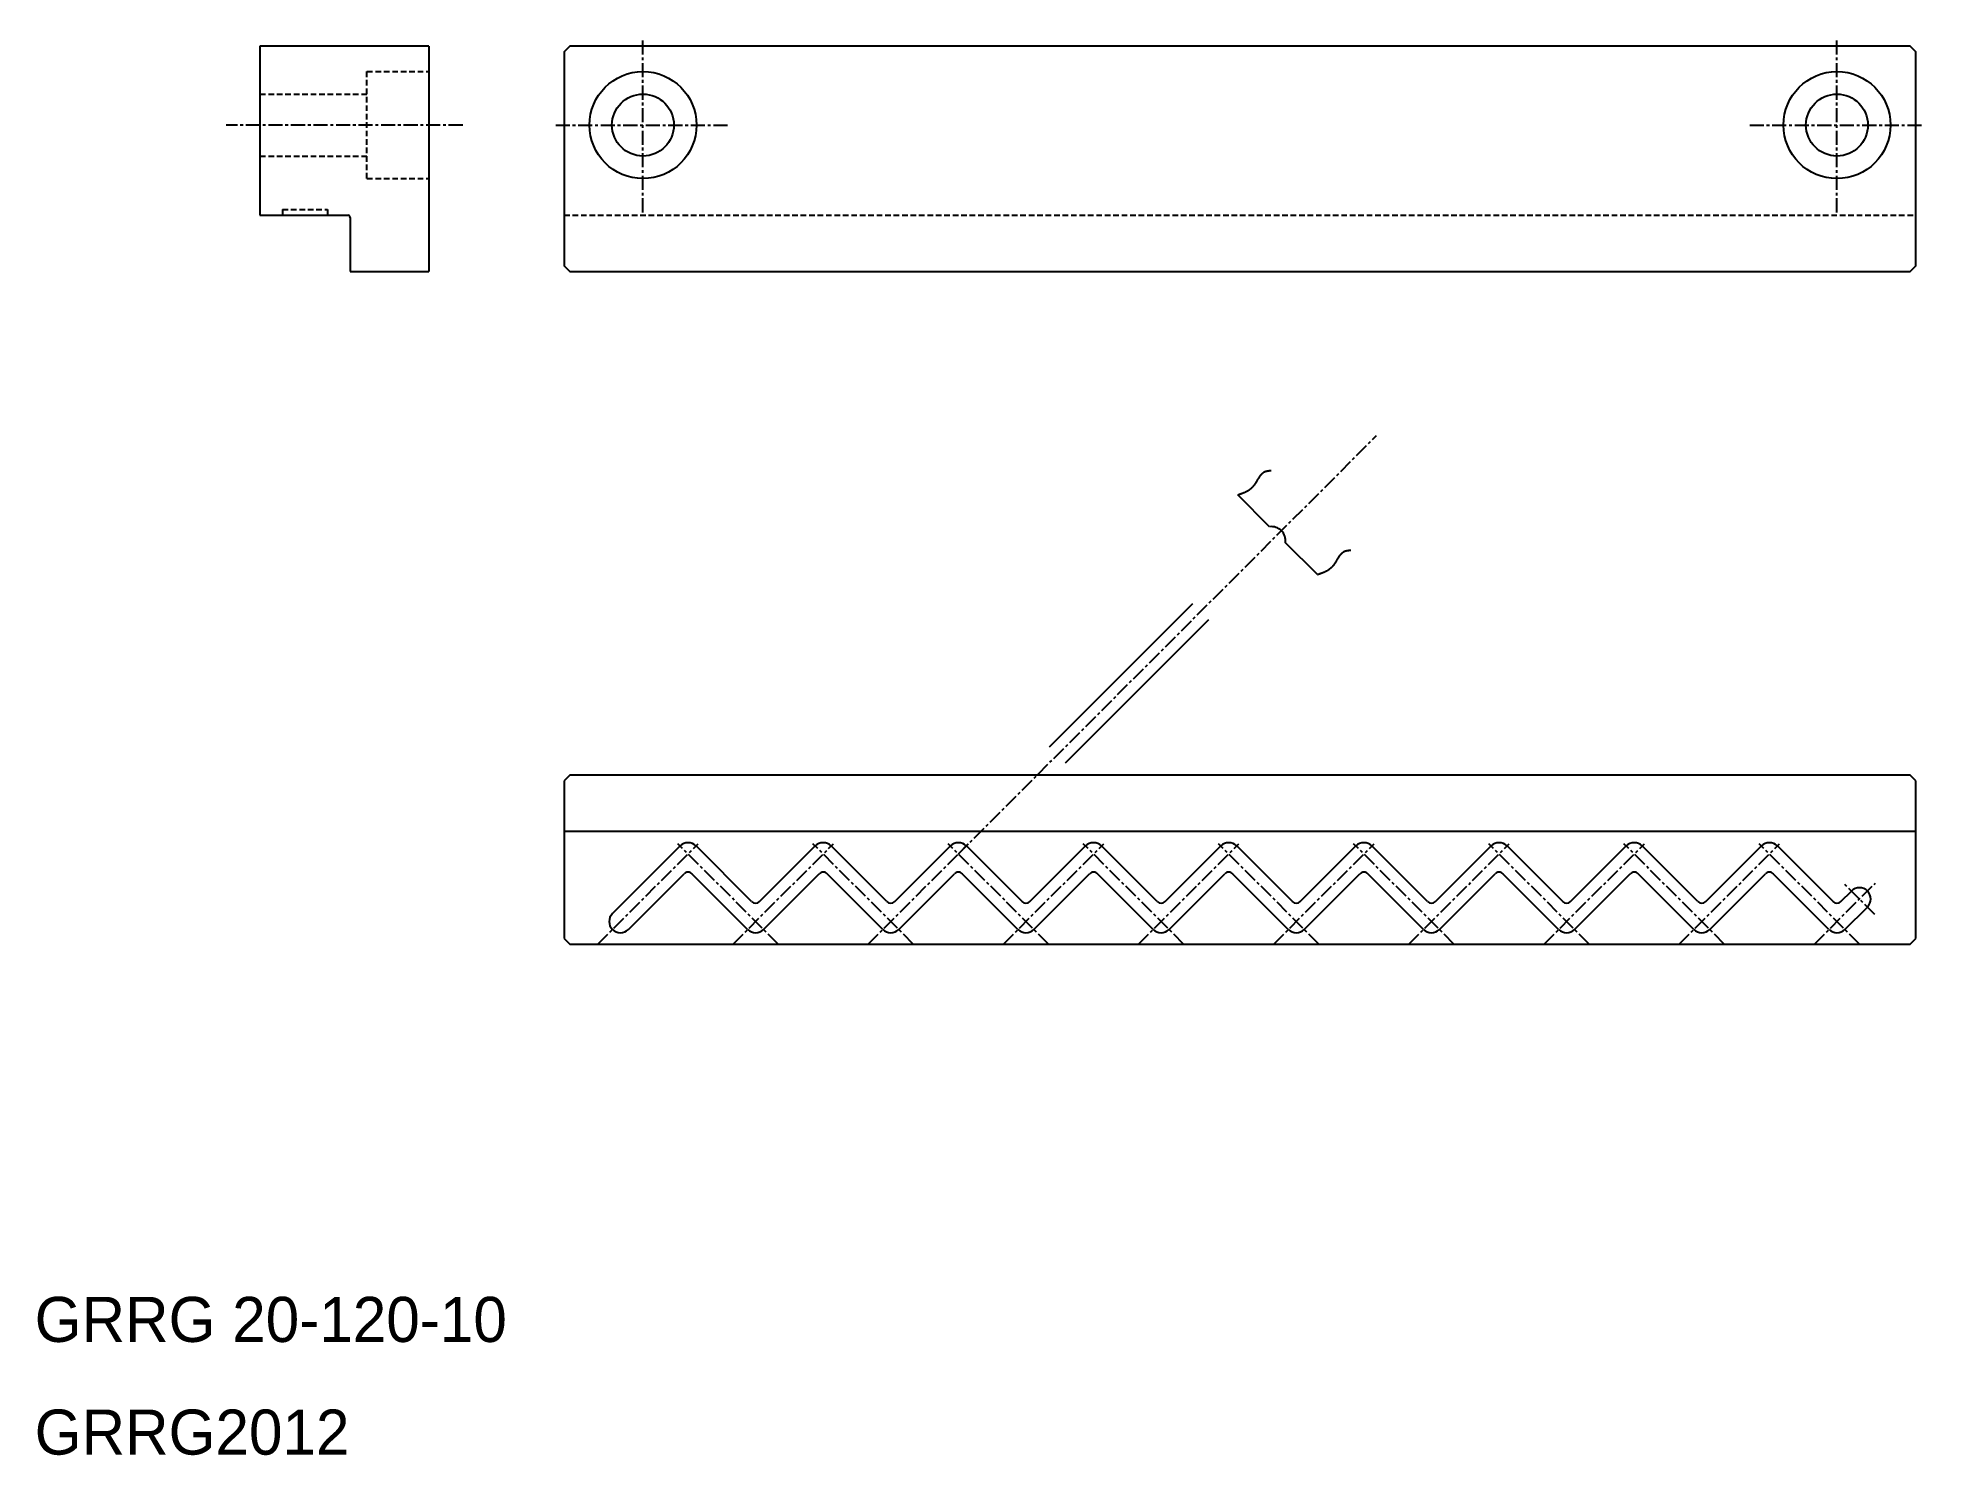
# Model space of a CAD drawing. Extents: x 10 to 178, y 10 to 136.
import ezdxf

# ---------------------------------------------------------------- set-up
doc = ezdxf.new("R2010")
doc.units = 0
doc.linetypes.add('CENTER', pattern=[2, 1.25, -0.25, 0.25, -0.25])
doc.linetypes.add('DASHED', pattern=[0.75, 0.5, -0.25])
doc.layers.get('0').update_dxf_attribs({"linetype": 'CONTINUOUS'})
doc.layers.add('CENTER', color=1, linetype='CENTER')

msp = doc.modelspace()

# ---------------------------------------------------------------- linework, layer by layer
at = {"color": 7, "linetype": 'CONTINUOUS'}
for p, q in [((30, 135), (30, 120)), ((45, 135), (30, 135)), ((45, 135), (45, 115)), ((30, 120), (37.8, 120)), ((38, 119.8), (38, 115)), ((38, 115), (45, 115)), ((119.63, 92.35), (116.8, 95.18)), ((123.87, 88.11), (121.04, 90.93)), ((57.5, 70.31), (57, 69.81)), ((57, 69.81), (57, 55.81)), ((176.5, 70.31), (57.5, 70.31)), ((177, 69.81), (176.5, 70.31)), ((177, 55.81), (177, 69.81)), ((177, 65.31), (57, 65.31)), ((61.29, 58.02), (67.29, 64.02)), ((73.65, 59.08), (68.71, 64.02)), ((74.35, 59.08), (79.29, 64.02)), ((85.65, 59.08), (80.71, 64.02)), ((86.35, 59.08), (91.29, 64.02)), ((97.65, 59.08), (92.71, 64.02)), ((98.35, 59.08), (103.29, 64.02)), ((109.65, 59.08), (104.71, 64.02)), ((110.35, 59.08), (115.29, 64.02)), ((121.65, 59.08), (116.71, 64.02)), ((122.35, 59.08), (127.29, 64.02)), ((133.65, 59.08), (128.71, 64.02)), ((134.35, 59.08), (139.29, 64.02)), ((145.65, 59.08), (140.71, 64.02)), ((146.35, 59.08), (151.29, 64.02)), ((157.65, 59.08), (152.71, 64.02)), ((158.35, 59.08), (163.29, 64.02)), ((169.65, 59.08), (164.71, 64.02)), ((152.71, 62.6), (152.71, 62.6)), ((62.71, 56.6), (67.65, 61.54)), ((73.29, 56.6), (68.35, 61.55)), ((74.71, 56.6), (79.65, 61.54)), ((85.29, 56.6), (80.35, 61.55)), ((86.71, 56.6), (91.65, 61.54)), ((97.29, 56.6), (92.35, 61.55)), ((98.71, 56.6), (103.65, 61.54)), ((109.29, 56.6), (104.35, 61.55)), ((110.71, 56.6), (115.65, 61.54)), ((121.29, 56.6), (116.35, 61.55)), ((122.71, 56.6), (127.65, 61.54)), ((133.29, 56.6), (128.35, 61.55)), ((134.71, 56.6), (139.65, 61.54)), ((145.29, 56.6), (140.35, 61.55)), ((146.71, 56.6), (151.65, 61.54)), ((157.29, 56.6), (152.35, 61.55)), ((158.71, 56.6), (163.65, 61.54)), ((169.29, 56.6), (164.35, 61.55)), ((170.35, 59.08), (171.29, 60.02)), ((170.71, 56.6), (172.71, 58.6)), ((57, 55.81), (57.5, 55.31)), ((57.5, 55.31), (176.5, 55.31)), ((176.5, 55.31), (177, 55.81))]:
    msp.add_line(p, q, dxfattribs=at)
at = {"color": 3, "linetype": 'DASHED'}
for p, q in [((39.5, 132.75), (45, 132.75)), ((39.5, 123.25), (39.5, 132.75)), ((30, 130.75), (39.5, 130.75)), ((30, 125.25), (39.5, 125.25)), ((39.5, 123.25), (45, 123.25)), ((32, 120.5), (36, 120.5)), ((32, 120.5), (32, 120)), ((36, 120.5), (36, 120)), ((57, 120), (177, 120))]:
    msp.add_line(p, q, dxfattribs=at)
at = {"color": 3, "linetype": 'CONTINUOUS'}
for p, q in [((100.09, 72.81), (112.82, 85.54)), ((101.5, 71.4), (114.23, 84.13))]:
    msp.add_line(p, q, dxfattribs=at)
at = {"color": 7, "linetype": 'CONTINUOUS'}
msp.add_lwpolyline([(57.5, 115), (176.5, 115), (177, 115.5), (177, 134.5), (176.5, 135), (57.5, 135), (57, 134.5), (57, 115.5)], close=True, dxfattribs=at)
at = {"color": 3}
for points in [[(116.8, 95.18, 0), (116.81, 95.18, 0), (116.83, 95.19, 0), (116.85, 95.19, 0), (116.86, 95.2, 0), (116.88, 95.21, 0), (116.9, 95.21, 0), (116.91, 95.22, 0), (116.93, 95.22, 0), (116.95, 95.23, 0), (116.96, 95.23, 0), (116.98, 95.24, 0), (117, 95.25, 0), (117.01, 95.25, 0), (117.03, 95.26, 0), (117.05, 95.26, 0), (117.06, 95.27, 0), (117.08, 95.28, 0), (117.1, 95.28, 0), (117.11, 95.29, 0), (117.13, 95.29, 0), (117.15, 95.3, 0), (117.16, 95.31, 0), (117.18, 95.31, 0), (117.19, 95.32, 0), (117.21, 95.33, 0), (117.23, 95.33, 0), (117.24, 95.34, 0), (117.26, 95.34, 0), (117.28, 95.35, 0), (117.29, 95.36, 0), (117.31, 95.36, 0), (117.32, 95.37, 0), (117.34, 95.38, 0), (117.36, 95.38, 0), (117.37, 95.39, 0), (117.39, 95.4, 0), (117.4, 95.4, 0), (117.42, 95.41, 0), (117.44, 95.42, 0), (117.45, 95.43, 0), (117.47, 95.43, 0), (117.48, 95.44, 0), (117.5, 95.45, 0), (117.51, 95.45, 0), (117.53, 95.46, 0), (117.54, 95.47, 0), (117.56, 95.48, 0), (117.57, 95.48, 0), (117.59, 95.49, 0), (117.6, 95.5, 0), (117.62, 95.51, 0), (117.63, 95.52, 0), (117.65, 95.52, 0), (117.66, 95.53, 0), (117.68, 95.54, 0), (117.69, 95.55, 0), (117.71, 95.56, 0), (117.72, 95.57, 0), (117.74, 95.57, 0), (117.75, 95.58, 0), (117.77, 95.59, 0), (117.78, 95.6, 0), (117.79, 95.61, 0), (117.81, 95.62, 0), (117.82, 95.63, 0), (117.84, 95.64, 0), (117.85, 95.65, 0), (117.86, 95.66, 0), (117.88, 95.67, 0), (117.89, 95.68, 0), (117.9, 95.69, 0), (117.92, 95.7, 0), (117.93, 95.71, 0), (117.94, 95.72, 0), (117.96, 95.73, 0), (117.97, 95.74, 0), (117.98, 95.75, 0), (118, 95.76, 0), (118.01, 95.77, 0), (118.02, 95.78, 0), (118.03, 95.79, 0), (118.05, 95.8, 0), (118.06, 95.81, 0), (118.07, 95.83, 0), (118.08, 95.84, 0), (118.1, 95.85, 0), (118.11, 95.86, 0), (118.12, 95.87, 0), (118.13, 95.89, 0), (118.14, 95.9, 0), (118.15, 95.91, 0), (118.17, 95.92, 0), (118.18, 95.93, 0), (118.19, 95.95, 0), (118.2, 95.96, 0), (118.21, 95.97, 0), (118.22, 95.99, 0), (118.23, 96, 0), (118.24, 96.01, 0), (118.25, 96.03, 0), (118.27, 96.04, 0), (118.28, 96.05, 0), (118.29, 96.07, 0), (118.3, 96.08, 0), (118.31, 96.09, 0), (118.32, 96.11, 0), (118.33, 96.12, 0), (118.34, 96.14, 0), (118.35, 96.15, 0), (118.36, 96.16, 0), (118.37, 96.18, 0), (118.38, 96.19, 0), (118.39, 96.21, 0), (118.4, 96.22, 0), (118.41, 96.24, 0), (118.42, 96.25, 0), (118.43, 96.27, 0), (118.44, 96.28, 0), (118.45, 96.3, 0), (118.46, 96.31, 0), (118.47, 96.33, 0), (118.48, 96.34, 0), (118.48, 96.36, 0), (118.49, 96.37, 0), (118.5, 96.39, 0), (118.51, 96.41, 0), (118.52, 96.42, 0), (118.53, 96.44, 0), (118.54, 96.45, 0), (118.55, 96.47, 0), (118.56, 96.48, 0), (118.57, 96.5, 0), (118.58, 96.52, 0), (118.59, 96.53, 0), (118.59, 96.55, 0), (118.6, 96.56, 0), (118.61, 96.58, 0), (118.62, 96.59, 0), (118.63, 96.61, 0), (118.64, 96.62, 0), (118.65, 96.64, 0), (118.66, 96.66, 0), (118.67, 96.67, 0), (118.68, 96.69, 0), (118.69, 96.7, 0), (118.7, 96.72, 0), (118.71, 96.73, 0), (118.72, 96.75, 0), (118.72, 96.76, 0), (118.73, 96.78, 0), (118.74, 96.79, 0), (118.75, 96.81, 0), (118.76, 96.82, 0), (118.77, 96.84, 0), (118.78, 96.85, 0), (118.79, 96.86, 0), (118.8, 96.88, 0), (118.81, 96.89, 0), (118.82, 96.91, 0), (118.83, 96.92, 0), (118.84, 96.93, 0), (118.85, 96.95, 0), (118.87, 96.96, 0), (118.88, 96.97, 0), (118.89, 96.99, 0), (118.9, 97, 0), (118.91, 97.01, 0), (118.92, 97.02, 0), (118.93, 97.04, 0), (118.94, 97.05, 0), (118.95, 97.06, 0), (118.97, 97.07, 0), (118.98, 97.08, 0), (118.99, 97.09, 0), (119, 97.1, 0), (119.02, 97.11, 0), (119.03, 97.12, 0), (119.04, 97.13, 0), (119.05, 97.14, 0), (119.07, 97.15, 0), (119.08, 97.16, 0), (119.09, 97.17, 0), (119.11, 97.18, 0), (119.12, 97.19, 0), (119.13, 97.2, 0), (119.15, 97.21, 0), (119.16, 97.21, 0), (119.18, 97.22, 0), (119.19, 97.23, 0), (119.21, 97.23, 0), (119.22, 97.24, 0), (119.24, 97.25, 0), (119.25, 97.25, 0), (119.27, 97.26, 0), (119.28, 97.26, 0), (119.3, 97.27, 0), (119.31, 97.27, 0), (119.33, 97.28, 0), (119.35, 97.28, 0), (119.36, 97.29, 0), (119.38, 97.29, 0), (119.4, 97.29, 0), (119.41, 97.3, 0), (119.43, 97.3, 0), (119.45, 97.3, 0), (119.46, 97.31, 0), (119.48, 97.31, 0), (119.5, 97.31, 0), (119.52, 97.31, 0), (119.53, 97.32, 0), (119.55, 97.32, 0), (119.57, 97.32, 0), (119.59, 97.32, 0), (119.6, 97.33, 0), (119.62, 97.33, 0), (119.64, 97.33, 0), (119.66, 97.33, 0), (119.67, 97.33, 0), (119.69, 97.34, 0), (119.71, 97.34, 0), (119.73, 97.34, 0), (119.75, 97.34, 0), (119.76, 97.34, 0)], [(123.87, 88.11, 0), (123.89, 88.11, 0), (123.9, 88.12, 0), (123.92, 88.12, 0), (123.94, 88.13, 0), (123.95, 88.14, 0), (123.97, 88.14, 0), (123.99, 88.15, 0), (124, 88.15, 0), (124.02, 88.16, 0), (124.04, 88.16, 0), (124.05, 88.17, 0), (124.07, 88.18, 0), (124.08, 88.18, 0), (124.1, 88.19, 0), (124.12, 88.19, 0), (124.13, 88.2, 0), (124.15, 88.21, 0), (124.17, 88.21, 0), (124.18, 88.22, 0), (124.2, 88.22, 0), (124.22, 88.23, 0), (124.23, 88.24, 0), (124.25, 88.24, 0), (124.27, 88.25, 0), (124.28, 88.26, 0), (124.3, 88.26, 0), (124.31, 88.27, 0), (124.33, 88.27, 0), (124.35, 88.28, 0), (124.36, 88.29, 0), (124.38, 88.29, 0), (124.4, 88.3, 0), (124.41, 88.31, 0), (124.43, 88.31, 0), (124.44, 88.32, 0), (124.46, 88.33, 0), (124.47, 88.33, 0), (124.49, 88.34, 0), (124.51, 88.35, 0), (124.52, 88.36, 0), (124.54, 88.36, 0), (124.55, 88.37, 0), (124.57, 88.38, 0), (124.58, 88.38, 0), (124.6, 88.39, 0), (124.61, 88.4, 0), (124.63, 88.41, 0), (124.65, 88.41, 0), (124.66, 88.42, 0), (124.68, 88.43, 0), (124.69, 88.44, 0), (124.71, 88.45, 0), (124.72, 88.45, 0), (124.74, 88.46, 0), (124.75, 88.47, 0), (124.76, 88.48, 0), (124.78, 88.49, 0), (124.79, 88.5, 0), (124.81, 88.5, 0), (124.82, 88.51, 0), (124.84, 88.52, 0), (124.85, 88.53, 0), (124.87, 88.54, 0), (124.88, 88.55, 0), (124.89, 88.56, 0), (124.91, 88.57, 0), (124.92, 88.58, 0), (124.94, 88.59, 0), (124.95, 88.6, 0), (124.96, 88.61, 0), (124.98, 88.62, 0), (124.99, 88.63, 0), (125, 88.64, 0), (125.02, 88.65, 0), (125.03, 88.66, 0), (125.04, 88.67, 0), (125.05, 88.68, 0), (125.07, 88.69, 0), (125.08, 88.7, 0), (125.09, 88.71, 0), (125.11, 88.72, 0), (125.12, 88.73, 0), (125.13, 88.74, 0), (125.14, 88.76, 0), (125.15, 88.77, 0), (125.17, 88.78, 0), (125.18, 88.79, 0), (125.19, 88.8, 0), (125.2, 88.81, 0), (125.21, 88.83, 0), (125.23, 88.84, 0), (125.24, 88.85, 0), (125.25, 88.86, 0), (125.26, 88.88, 0), (125.27, 88.89, 0), (125.28, 88.9, 0), (125.29, 88.92, 0), (125.3, 88.93, 0), (125.31, 88.94, 0), (125.33, 88.95, 0), (125.34, 88.97, 0), (125.35, 88.98, 0), (125.36, 89, 0), (125.37, 89.01, 0), (125.38, 89.02, 0), (125.39, 89.04, 0), (125.4, 89.05, 0), (125.41, 89.07, 0), (125.42, 89.08, 0), (125.43, 89.09, 0), (125.44, 89.11, 0), (125.45, 89.12, 0), (125.46, 89.14, 0), (125.47, 89.15, 0), (125.48, 89.17, 0), (125.49, 89.18, 0), (125.5, 89.2, 0), (125.51, 89.21, 0), (125.52, 89.23, 0), (125.53, 89.24, 0), (125.54, 89.26, 0), (125.55, 89.27, 0), (125.56, 89.29, 0), (125.56, 89.3, 0), (125.57, 89.32, 0), (125.58, 89.33, 0), (125.59, 89.35, 0), (125.6, 89.37, 0), (125.61, 89.38, 0), (125.62, 89.4, 0), (125.63, 89.41, 0), (125.64, 89.43, 0), (125.65, 89.44, 0), (125.66, 89.46, 0), (125.67, 89.48, 0), (125.67, 89.49, 0), (125.68, 89.51, 0), (125.69, 89.52, 0), (125.7, 89.54, 0), (125.71, 89.55, 0), (125.72, 89.57, 0), (125.73, 89.59, 0), (125.74, 89.6, 0), (125.75, 89.62, 0), (125.76, 89.63, 0), (125.77, 89.65, 0), (125.78, 89.66, 0), (125.79, 89.68, 0), (125.8, 89.69, 0), (125.81, 89.71, 0), (125.81, 89.72, 0), (125.82, 89.74, 0), (125.83, 89.75, 0), (125.84, 89.77, 0), (125.85, 89.78, 0), (125.86, 89.79, 0), (125.87, 89.81, 0), (125.88, 89.82, 0), (125.89, 89.84, 0), (125.91, 89.85, 0), (125.92, 89.86, 0), (125.93, 89.88, 0), (125.94, 89.89, 0), (125.95, 89.9, 0), (125.96, 89.92, 0), (125.97, 89.93, 0), (125.98, 89.94, 0), (125.99, 89.95, 0), (126, 89.97, 0), (126.01, 89.98, 0), (126.03, 89.99, 0), (126.04, 90, 0), (126.05, 90.01, 0), (126.06, 90.02, 0), (126.07, 90.03, 0), (126.09, 90.04, 0), (126.1, 90.05, 0), (126.11, 90.06, 0), (126.12, 90.07, 0), (126.14, 90.08, 0), (126.15, 90.09, 0), (126.16, 90.1, 0), (126.18, 90.11, 0), (126.19, 90.12, 0), (126.2, 90.13, 0), (126.22, 90.13, 0), (126.23, 90.14, 0), (126.25, 90.15, 0), (126.26, 90.16, 0), (126.28, 90.16, 0), (126.29, 90.17, 0), (126.31, 90.18, 0), (126.32, 90.18, 0), (126.34, 90.19, 0), (126.35, 90.19, 0), (126.37, 90.2, 0), (126.39, 90.2, 0), (126.4, 90.21, 0), (126.42, 90.21, 0), (126.43, 90.21, 0), (126.45, 90.22, 0), (126.47, 90.22, 0), (126.48, 90.23, 0), (126.5, 90.23, 0), (126.52, 90.23, 0), (126.53, 90.24, 0), (126.55, 90.24, 0), (126.57, 90.24, 0), (126.59, 90.24, 0), (126.6, 90.25, 0), (126.62, 90.25, 0), (126.64, 90.25, 0), (126.66, 90.25, 0), (126.67, 90.26, 0), (126.69, 90.26, 0), (126.71, 90.26, 0), (126.73, 90.26, 0), (126.75, 90.26, 0), (126.76, 90.27, 0), (126.78, 90.27, 0), (126.8, 90.27, 0), (126.82, 90.27, 0), (126.83, 90.27, 0)]]:
    msp.add_polyline3d(points, dxfattribs=at)
at = {"color": 7, "linetype": 'CONTINUOUS'}
for centre, radius in [((64, 128), 4.75), ((64, 128), 4.75), ((170, 128), 4.75), ((64, 128), 2.75), ((64, 128), 2.75), ((170, 128), 2.75)]:
    msp.add_circle(centre, radius, dxfattribs=at)
for centre, radius, start, end in [((37.8, 119.8), 0.2, 360, 90), ((119.8, 91.11), 1.25, 351.8699, 98.1301), ((68, 63.31), 1, 45, 135.0031), ((80, 63.31), 1, 45, 135.0031), ((92, 63.31), 1, 45, 135.0031), ((104, 63.31), 1, 45, 135.0031), ((116, 63.31), 1, 45, 135.0031), ((128, 63.31), 1, 45, 135.0031), ((140, 63.31), 1, 45, 135.0031), ((152, 63.31), 1, 45, 135.0031), ((164, 63.31), 1, 45, 135.0031), ((68, 61.19), 0.5, 44.1548, 135.0043), ((80, 61.19), 0.5, 44.1548, 135.0043), ((92, 61.19), 0.5, 44.1548, 135.0043), ((104, 61.19), 0.5, 44.1548, 135.0043), ((116, 61.19), 0.5, 44.1548, 135.0043), ((128, 61.19), 0.5, 44.1548, 135.0043), ((140, 61.19), 0.5, 44.1548, 135.0043), ((152, 61.19), 0.5, 44.1548, 135.0043), ((164, 61.19), 0.5, 44.1548, 135.0043), ((172, 59.31), 1, 315, 135), ((74, 59.43), 0.5, 225, 315), ((86, 59.43), 0.5, 225, 315), ((98, 59.43), 0.5, 225, 315), ((110, 59.43), 0.5, 225, 315), ((122, 59.43), 0.5, 225, 315), ((134, 59.43), 0.5, 225, 315), ((146, 59.43), 0.5, 225, 315), ((158, 59.43), 0.5, 225, 315), ((170, 59.43), 0.5, 225, 315), ((62, 57.31), 1, 135, 315), ((74, 57.31), 1, 225, 315), ((86, 57.31), 1, 225, 315), ((98, 57.31), 1, 225, 315), ((110, 57.31), 1, 225, 315), ((122, 57.31), 1, 225, 315), ((134, 57.31), 1, 225, 315), ((146, 57.31), 1, 225, 315), ((158, 57.31), 1, 225, 315), ((170, 57.31), 1, 225, 315)]:
    msp.add_arc(centre, radius, start, end, dxfattribs=at)
at = {"layer": 'CENTER', "color": 1, "linetype": 'CENTER'}
for p, q in [((64, 120.25), (64, 135.75)), ((64, 120.25), (64, 135.75)), ((170, 120.25), (170, 135.75)), ((48, 128), (27, 128)), ((56.25, 128), (71.75, 128)), ((56.25, 128), (71.75, 128)), ((162.25, 128), (177.75, 128)), ((92, 63.31), (129.13, 100.44)), ((60, 55.31), (68.91, 64.22)), ((76, 55.31), (67.09, 64.22)), ((72, 55.31), (80.91, 64.22)), ((88, 55.31), (79.09, 64.22)), ((84, 55.31), (92.91, 64.22)), ((100, 55.31), (91.09, 64.22)), ((96, 55.31), (104.91, 64.22)), ((112, 55.31), (103.09, 64.22)), ((108, 55.31), (116.91, 64.22)), ((124, 55.31), (115.09, 64.22)), ((120, 55.31), (128.91, 64.22)), ((136, 55.31), (127.09, 64.22)), ((132, 55.31), (140.91, 64.22)), ((148, 55.31), (139.09, 64.22)), ((144, 55.31), (152.91, 64.22)), ((160, 55.31), (151.09, 64.22)), ((156, 55.31), (164.91, 64.22)), ((172, 55.31), (163.09, 64.22)), ((168, 55.31), (173.41, 60.72)), ((173.35, 57.95), (170.65, 60.66))]:
    msp.add_line(p, q, dxfattribs=at)

# ---------------------------------------------------------------- texts
at = {"color": 7, "linetype": 'CONTINUOUS'}
for s, p in [('GRRG 20-120-10', (10, 20)), ('GRRG2012', (10, 10))]:
    msp.add_text(s, height=4, dxfattribs=at).set_placement(p)

doc.saveas('drawing.dxf')
